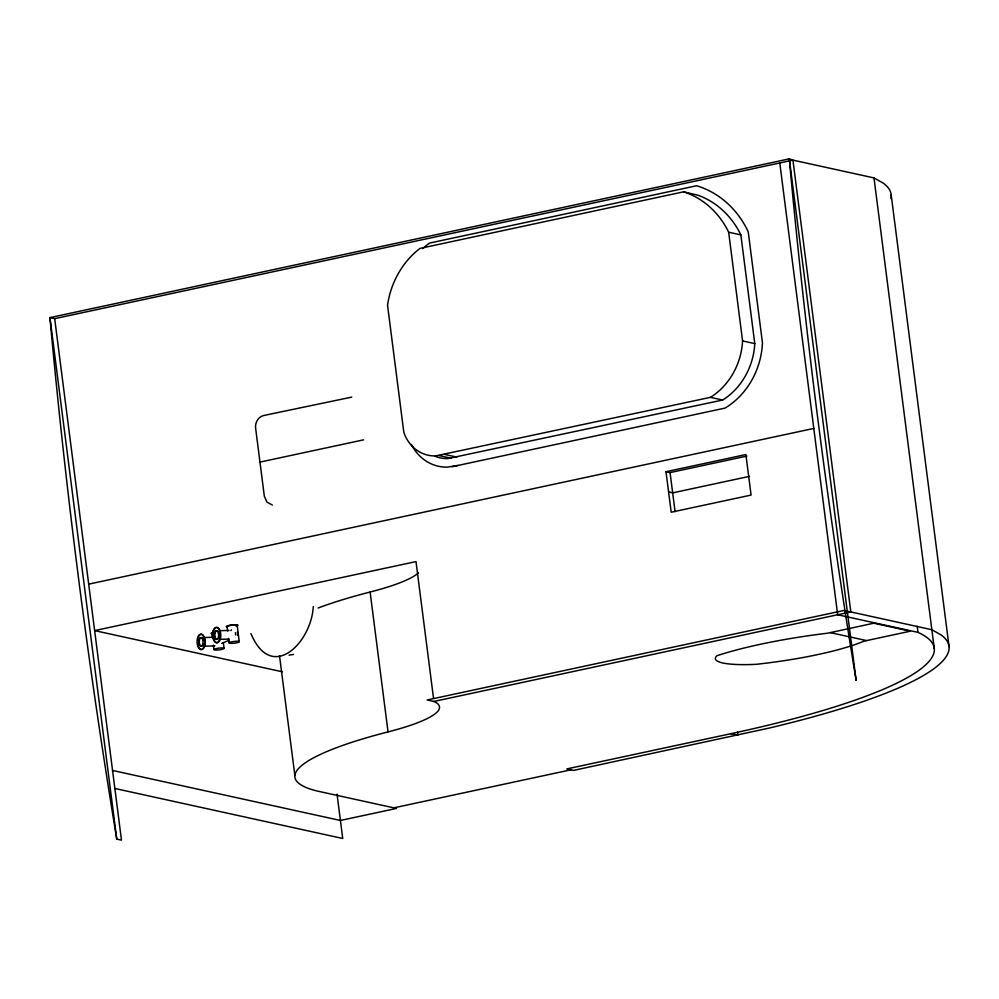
<?xml version="1.0" encoding="UTF-8"?>
<svg xmlns="http://www.w3.org/2000/svg" width="999" height="999" viewBox="0 0 999 999"><rect width="100%" height="100%" fill="white"/><g stroke="black" fill="none" stroke-linecap="round" stroke-linejoin="round"><path stroke-width="1.5" d="M683.603 191.82L686.051 192.632A90.172 79.883 -77.6 0 1 727.197 229.295L728.658 232.218L742.582 340.934L742.269 344.942A66.346 58.779 -77.6 0 1 713.211 395.542L710.451 397.34L435.552 455.931A39.161 34.69 -77.6 0 1 404.907 435.202L403.796 432.092L387.55 305.282L388.112 301.698A80.757 71.541 -77.6 0 1 417.657 250.237L419.967 248.426L683.603 191.82L698.251 195.305A90.172 79.883 -77.6 0 1 739.397 231.98L740.858 234.902L754.782 343.606L754.47 347.615A66.346 58.779 -77.6 0 1 725.411 398.226L722.652 400.025L447.752 458.603A39.161 34.69 -77.6 0 1 435.252 456.306M313.274 606.58C311.551 642.12 271.853 683.453 250.911 633.553M221.741 643.443L228.771 640.347M457.917 465.459L447.527 467.132A47.74 42.283 -77.6 0 1 411.363 444.405M54.683 318.656L121.478 840.147L116.758 839.11L49.95 317.62L54.683 318.656L792.931 160.127L874 177.922L883.191 183.117A392.407 68.144 -7.3 0 1 890.958 198.639M259.965 462.1L363.624 439.847M452.048 466.72L725.062 408.091A74.9 66.359 -77.6 0 0 762.462 342.944L748.214 231.768A98.726 87.462 -77.6 0 0 696.578 185.752L429.433 243.107A89.311 79.121 -77.6 0 0 422.689 248.614M88.686 584.153L813.798 428.434M665.996 471.703L745.891 454.545L751.073 495.079L671.191 512.225L665.996 471.703L670.067 472.589L746.94 456.081M749.537 476.348L672.664 492.857L668.593 491.958M112.55 770.454L340.422 820.466L396.503 808.428L316.783 790.933A233.978 40.634 -7.3 0 1 388.037 731.892A129.271 22.453 -7.3 0 0 433.916 701.448L850.811 611.925L792.931 160.127L789.31 158.853L49.95 317.62A3267.954 1405.755 77.9 0 0 116.758 839.11M917.169 626.186L917.969 632.367A377.497 65.547 -7.3 0 1 730.843 733.703L566.87 768.905L573.613 770.391L768.943 728.109A392.407 68.144 -7.3 0 0 941.058 634.914L931.867 629.72L844.055 610.439L427.172 699.962L433.916 701.448M393.856 807.841L570.978 769.804M289.048 655.169L293.531 654.432M351.735 397.115L263.636 415.522C258.217 416.845 254.957 422.614 255.594 427.984L264.335 496.216L266.995 502.16L272.34 505.032M219.992 630.656L228.983 630.444M202.972 637.524L213.449 637.287M219.942 639.323L228.921 639.123M204.408 646.166L214.897 645.928M730.843 733.703L737.886 735.114L737.499 732.017M728.658 232.218L740.858 234.902M742.582 340.934L754.782 343.606M710.451 397.34L722.652 400.025M444.642 454.42L456.843 457.105M439.185 455.594L451.386 458.266M917.969 632.367L837.661 614.747L779.782 162.949M830.306 632.629L866.595 640.596M282.442 671.815L94.643 630.606L416.009 561.6L433.529 698.376M114.86 788.473L342.732 838.486L337.05 794.168M891.17 194.793L949.05 646.59M874 177.922L934.252 648.476M670.067 472.589L675.074 511.675M418.506 572.864A129.271 22.453 -7.3 0 1 370.117 592.032L388.037 731.892M279.508 655.681L294.867 775.549M237.188 625.424L239.248 641.733A5.095 0.899 -7.2 0 1 231.468 643.393A5.095 0.899 -7.2 0 1 231.893 641.783A5.095 0.899 -7.2 0 1 239.248 641.733M227.098 626.573L227.66 631.018M228.596 638.436L229.158 642.881M223.314 642.494L224.063 648.426A5.095 0.899 -7.2 0 1 216.284 650.087A5.095 0.899 -7.2 0 1 216.708 648.476A5.095 0.899 -7.2 0 1 224.063 648.426M211.913 633.266L212.475 637.712M213.411 645.117L213.973 649.562M318.119 608.016A233.978 40.634 -7.3 0 1 370.117 592.032M213.212 633.753A5.095 0.899 -7.2 0 1 213.561 632.442M212.6 633.928A5.919 1.036 -7.2 0 1 213.012 632.404M227.21 626.798A5.095 0.899 -7.2 0 1 233.054 624.999A5.095 0.899 -7.2 0 1 236.401 625.973M226.923 627.122A5.919 1.036 -7.2 0 1 229.008 625.499A5.919 1.036 -7.2 0 1 236.825 624.8A5.919 1.036 -7.2 0 1 236.101 626.298M230.831 630.619A4.283 3.634 66.2 0 1 231.493 629.907M237.3 632.08A4.283 3.634 66.2 0 1 237.45 635.277M203.309 644.23A4.346 2.173 88.7 0 1 200.025 645.079A4.346 2.173 88.7 0 1 200.075 638.436A4.346 2.173 88.7 0 1 203.334 639.897M197.74 639.56A7.692 3.846 88.7 0 1 203.109 635.089A7.692 3.846 88.7 0 1 204.57 646.59A7.692 3.846 88.7 0 1 198.689 647.065M198.089 645.416A7.692 3.846 88.7 0 1 197.715 643.531M218.868 633.066A4.346 2.173 88.7 0 1 217.32 639.36A4.346 2.173 88.7 0 1 214.835 634.103A4.346 2.173 88.7 0 1 218.082 631.405M216.021 627.547A7.692 3.846 88.7 0 1 220.604 632.767A7.692 3.846 88.7 0 1 218.556 642.17A7.692 3.846 88.7 0 1 213.611 638.586M213.249 636.7A7.692 3.846 88.7 0 1 213.274 632.717M213.661 630.906A7.692 3.846 88.7 0 1 215.097 628.234M235.339 632.692A4.346 2.173 88.7 0 1 235.614 634.889M873.788 623.201L827.734 633.179A142.982 24.825 -7.3 0 0 716.932 655.731A67.832 11.776 -7.3 0 0 756.081 664.323A113.836 19.768 -7.3 0 0 864.023 641.146L910.289 631.206L873.788 623.201M856.118 680.344L789.31 158.853A3267.954 1405.755 77.9 0 0 856.118 680.344M197.602 637.762A7.692 3.846 88.7 0 0 200.861 649.587A7.692 3.846 88.7 0 0 204.258 638.373A7.692 3.846 88.7 0 0 197.602 637.762M199.038 639.56A4.346 2.173 88.7 0 0 200.874 646.241A4.346 2.173 88.7 0 0 202.797 639.909A4.346 2.173 88.7 0 0 199.038 639.56M214.56 632.729A4.346 2.173 88.7 0 0 216.408 639.397A4.346 2.173 88.7 0 0 218.331 633.079A4.346 2.173 88.7 0 0 214.56 632.729M213.124 630.918A7.692 3.846 88.7 0 0 216.383 642.744A7.692 3.846 88.7 0 0 219.78 631.543A7.692 3.846 88.7 0 0 213.124 630.918"/></g></svg>
